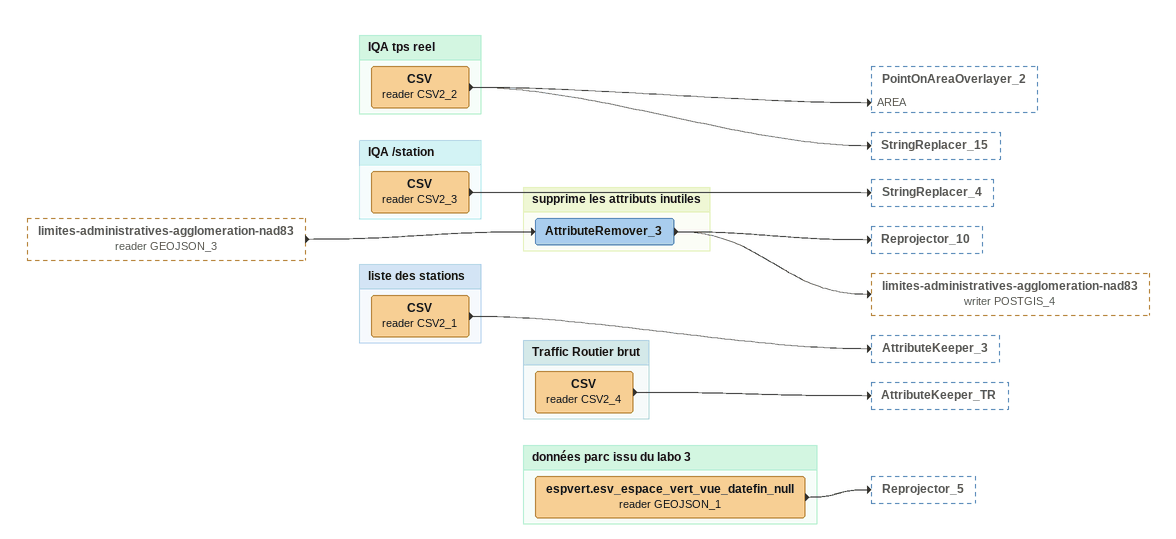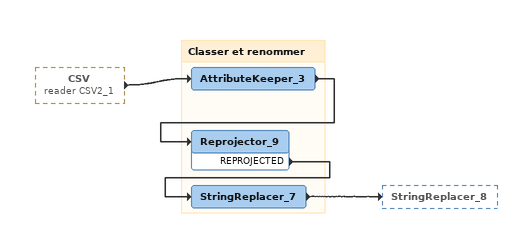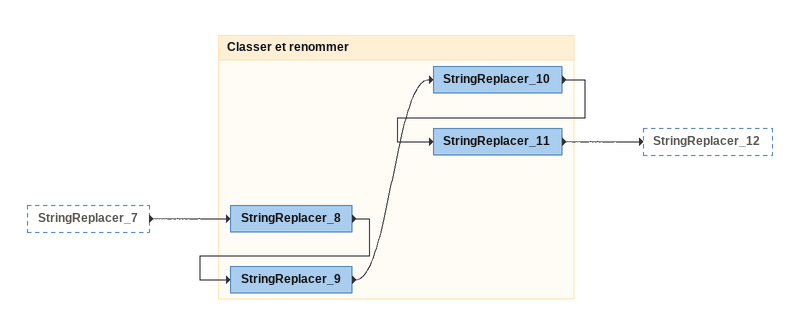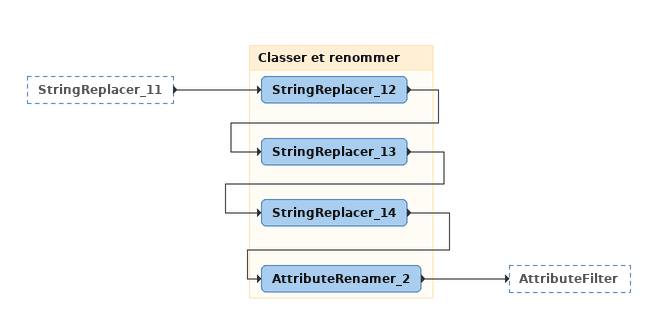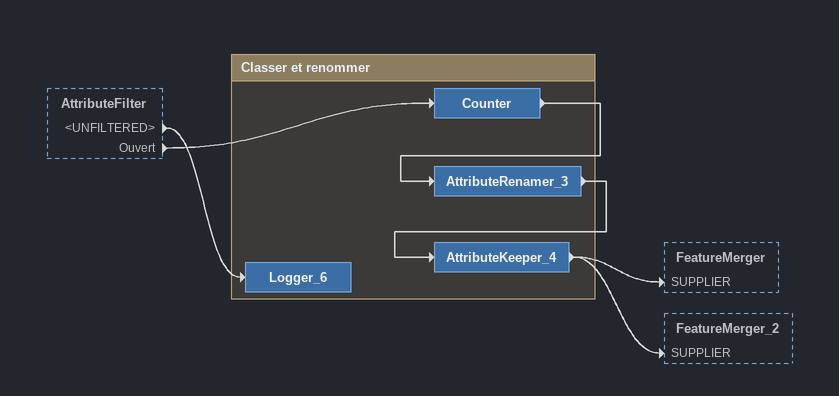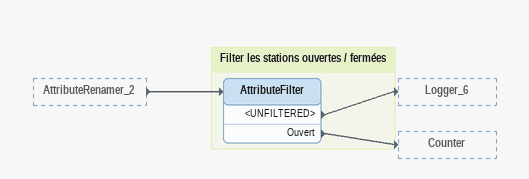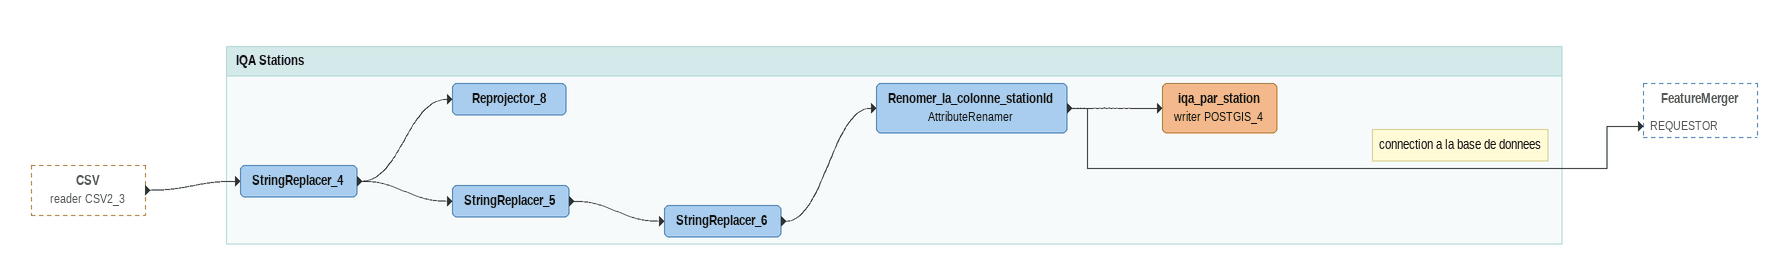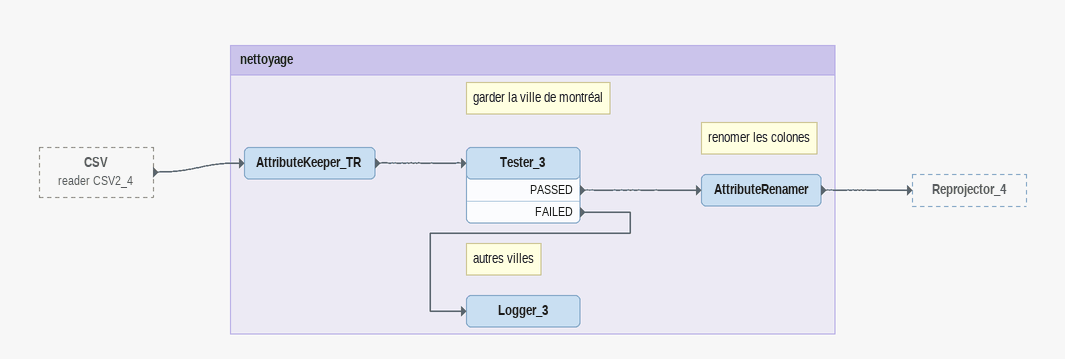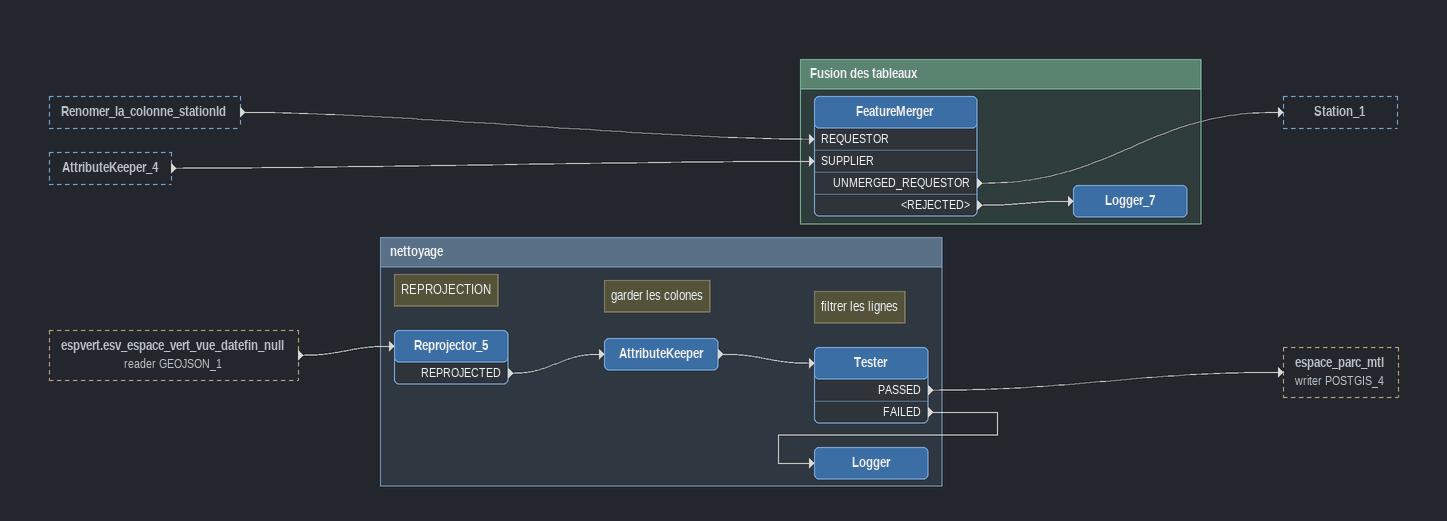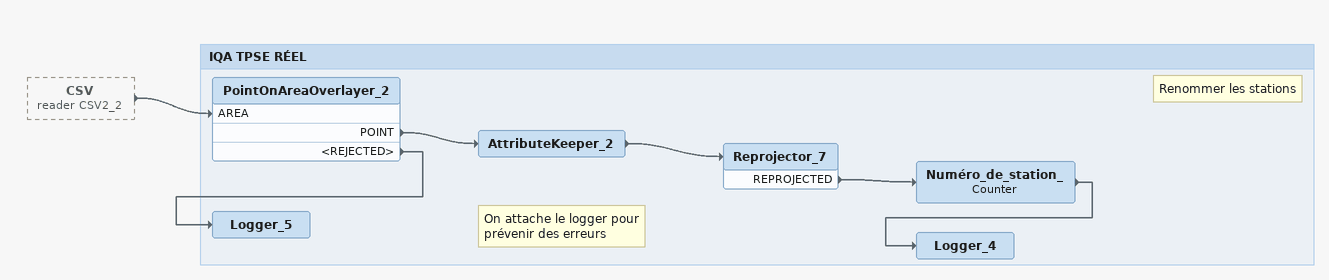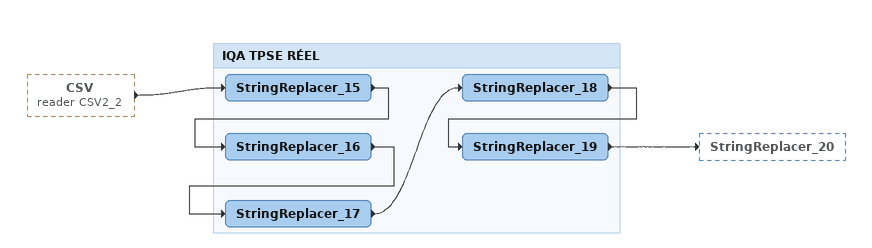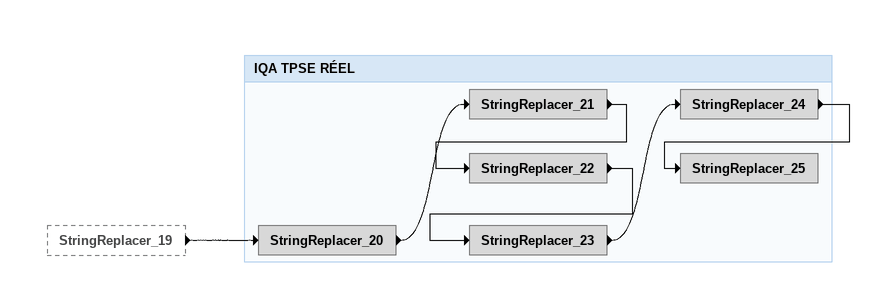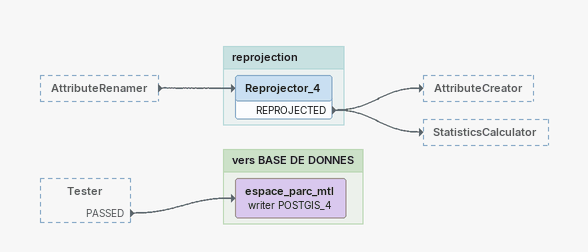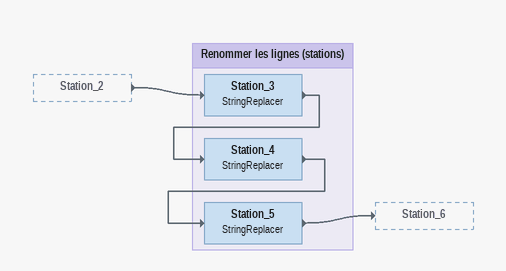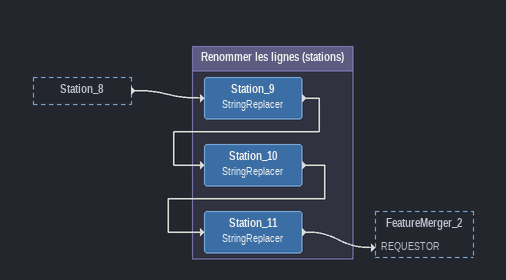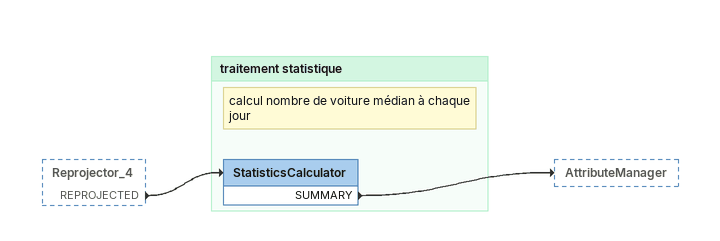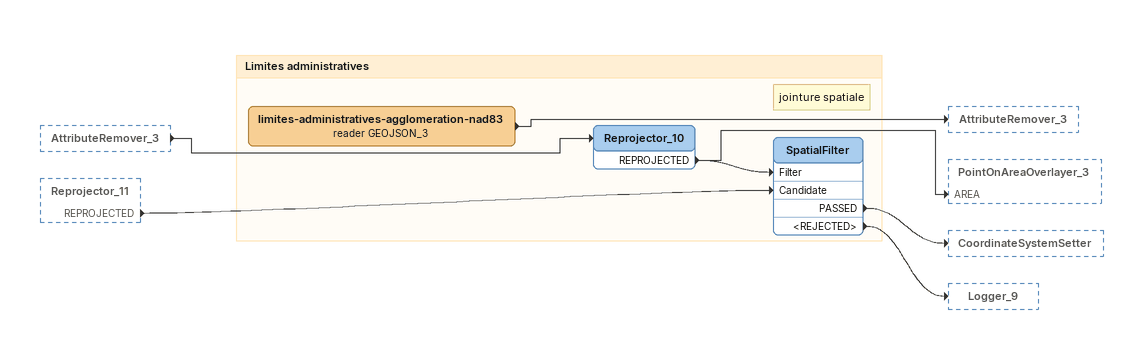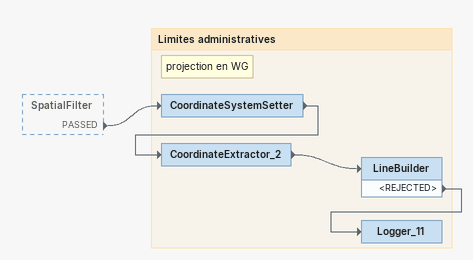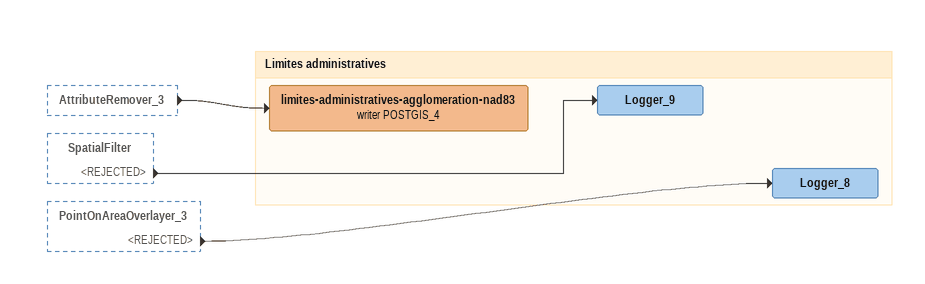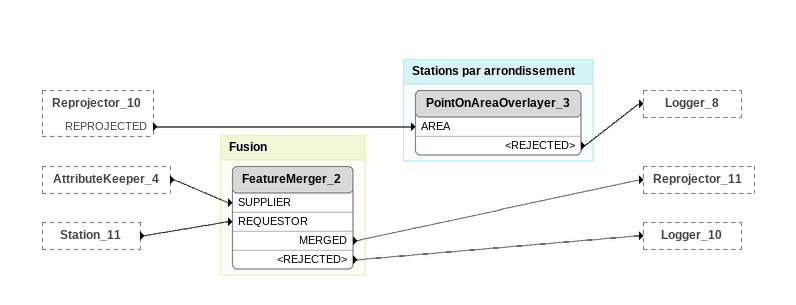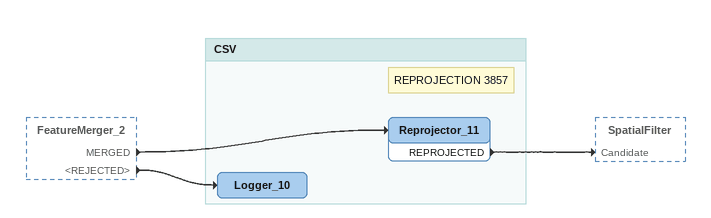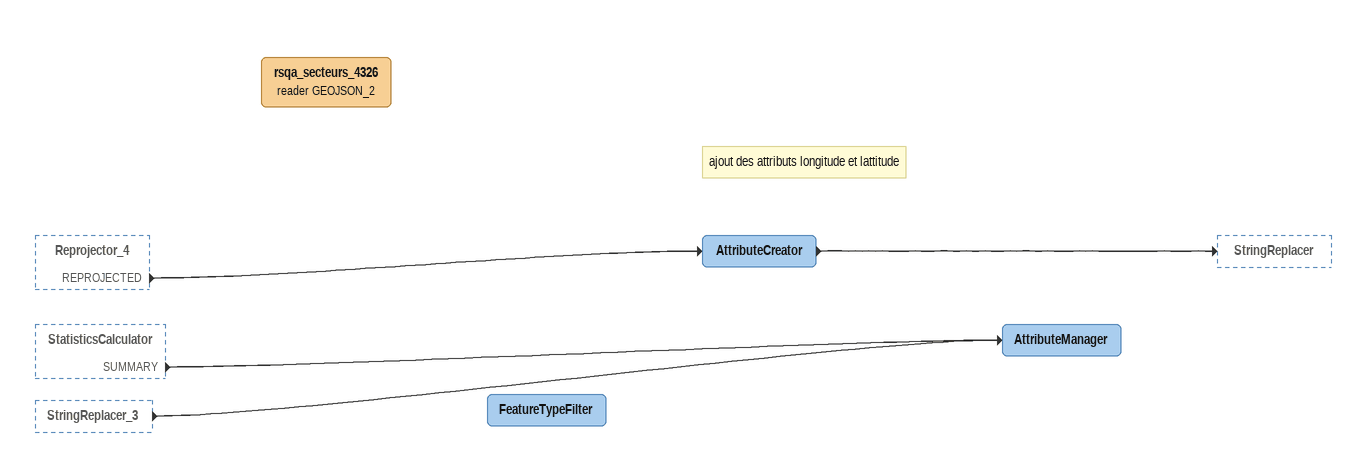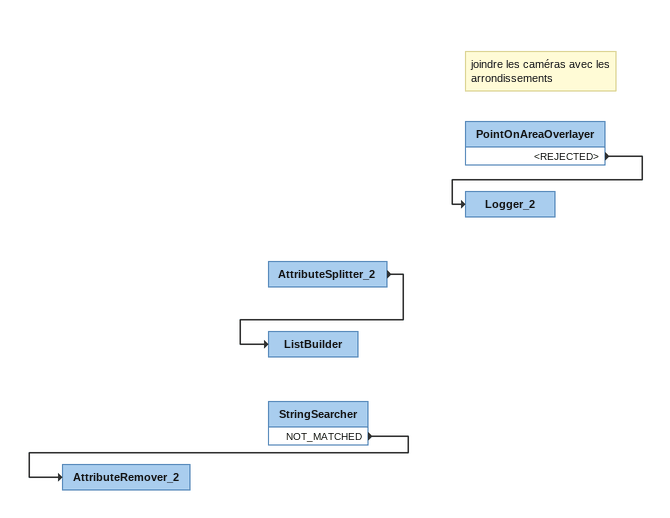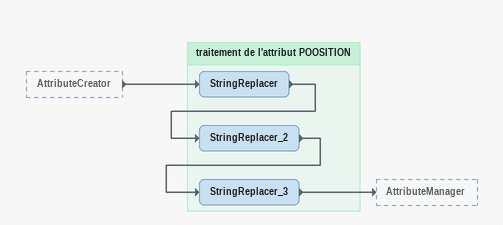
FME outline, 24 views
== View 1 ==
limites-administratives-agglomeration-nad83 (reader GEOJSON_3) [outside]
    -> AttributeRemover_3

Bookmark: IQA tps reel
CSV (reader CSV2_2)
    -> PointOnAreaOverlayer_2 [AREA]
    -> StringReplacer_15

Bookmark: IQA /station
CSV (reader CSV2_3)
    -> StringReplacer_4

Bookmark: supprime les attributs inutiles
AttributeRemover_3
    -> Reprojector_10
    -> limites-administratives-agglomeration-nad83 (writer POSTGIS_4)

Bookmark: liste des stations
CSV (reader CSV2_1)
    -> AttributeKeeper_3

Bookmark: Traffic Routier brut
CSV (reader CSV2_4)
    -> AttributeKeeper_TR

Bookmark: données parc issu du labo 3
espvert.esv_espace_vert_vue_datefin_null (reader GEOJSON_1)
    -> Reprojector_5

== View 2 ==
CSV (reader CSV2_1) [outside]
    -> AttributeKeeper_3

Bookmark: Classer et renommer
AttributeKeeper_3
    -> Reprojector_9
Reprojector_9
    REPROJECTED -> StringReplacer_7
StringReplacer_7
    -> StringReplacer_8

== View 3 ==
StringReplacer_7 [outside]
    -> StringReplacer_8

Bookmark: Classer et renommer
StringReplacer_8
    -> StringReplacer_9
StringReplacer_9
    -> StringReplacer_10
StringReplacer_10
    -> StringReplacer_11
StringReplacer_11
    -> StringReplacer_12

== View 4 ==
StringReplacer_11 [outside]
    -> StringReplacer_12

Bookmark: Classer et renommer
StringReplacer_12
    -> StringReplacer_13
StringReplacer_13
    -> StringReplacer_14
StringReplacer_14
    -> AttributeRenamer_2
AttributeRenamer_2
    -> AttributeFilter

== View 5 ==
AttributeFilter [outside]
    <UNFILTERED> -> Logger_6
    Ouvert -> Counter

Bookmark: Classer et renommer
Counter
    -> AttributeRenamer_3
AttributeRenamer_3
    -> AttributeKeeper_4
AttributeKeeper_4
    -> FeatureMerger [SUPPLIER]
    -> FeatureMerger_2 [SUPPLIER]
Logger_6

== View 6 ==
AttributeRenamer_2 [outside]
    -> AttributeFilter

Bookmark: Filter les stations ouvertes / fermées
AttributeFilter
    <UNFILTERED> -> Logger_6
    Ouvert -> Counter

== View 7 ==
CSV (reader CSV2_3) [outside]
    -> StringReplacer_4

Bookmark: IQA Stations
StringReplacer_4
    -> Reprojector_8
    -> StringReplacer_5
Reprojector_8
StringReplacer_5
    -> StringReplacer_6
StringReplacer_6
    -> Renomer_la_colonne_stationld
Renomer_la_colonne_stationld: AttributeRenamer
    -> FeatureMerger [REQUESTOR]
    -> iqa_par_station (writer POSTGIS_4)
Note: connection a la base de donnees
iqa_par_station (writer POSTGIS_4)

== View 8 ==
CSV (reader CSV2_4) [outside]
    -> AttributeKeeper_TR

Bookmark: nettoyage
AttributeKeeper_TR
    -> Tester_3
Note: garder la ville de montréal
Tester_3
    PASSED -> AttributeRenamer
    FAILED -> Logger_3
Note: renomer les colones
AttributeRenamer
    -> Reprojector_4
Note: autres villes
Logger_3

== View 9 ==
Renomer_la_colonne_stationld [outside]
    -> FeatureMerger [REQUESTOR]
AttributeKeeper_4 [outside]
    -> FeatureMerger [SUPPLIER]
espvert.esv_espace_vert_vue_datefin_null (reader GEOJSON_1) [outside]
    -> Reprojector_5

Bookmark: Fusion des tableaux
FeatureMerger
    UNMERGED_REQUESTOR -> Station_1
    <REJECTED> -> Logger_7
Logger_7

Bookmark: nettoyage
Note: REPROJECTION
Reprojector_5
    REPROJECTED -> AttributeKeeper
Note: garder les colones
AttributeKeeper
    -> Tester
Note: filtrer les lignes
Tester
    PASSED -> espace_parc_mtl (writer POSTGIS_4)
    FAILED -> Logger
Logger

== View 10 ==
CSV (reader CSV2_2) [outside]
    -> PointOnAreaOverlayer_2 [AREA]

Bookmark: IQA TPSE RÉEL
PointOnAreaOverlayer_2
    POINT -> AttributeKeeper_2
    <REJECTED> -> Logger_5
AttributeKeeper_2
    -> Reprojector_7
Reprojector_7
    REPROJECTED -> Numéro_de_station_
Note: Renommer les stations
Numéro_de_station_: Counter
    -> Logger_4
Logger_4
Note: On attache le logger pour prévenir des erreurs
Logger_5

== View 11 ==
CSV (reader CSV2_2) [outside]
    -> StringReplacer_15

Bookmark: IQA TPSE RÉEL
StringReplacer_15
    -> StringReplacer_16
StringReplacer_16
    -> StringReplacer_17
StringReplacer_17
    -> StringReplacer_18
StringReplacer_18
    -> StringReplacer_19
StringReplacer_19
    -> StringReplacer_20

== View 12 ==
StringReplacer_19 [outside]
    -> StringReplacer_20

Bookmark: IQA TPSE RÉEL
StringReplacer_20
    -> StringReplacer_21
StringReplacer_21
    -> StringReplacer_22
StringReplacer_22
    -> StringReplacer_23
StringReplacer_23
    -> StringReplacer_24
StringReplacer_24
    -> StringReplacer_25
StringReplacer_25

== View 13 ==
AttributeRenamer [outside]
    -> Reprojector_4
Tester [outside]
    PASSED -> espace_parc_mtl (writer POSTGIS_4)

Bookmark: reprojection
Reprojector_4
    REPROJECTED -> AttributeCreator
    REPROJECTED -> StatisticsCalculator

Bookmark: vers BASE DE DONNES
espace_parc_mtl (writer POSTGIS_4)

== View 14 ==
Station_2 [outside]
    -> Station_3

Bookmark: Renommer les lignes (stations)
Station_3: StringReplacer
    -> Station_4
Station_4: StringReplacer
    -> Station_5
Station_5: StringReplacer
    -> Station_6

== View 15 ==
Station_8 [outside]
    -> Station_9

Bookmark: Renommer les lignes (stations)
Station_9: StringReplacer
    -> Station_10
Station_10: StringReplacer
    -> Station_11
Station_11: StringReplacer
    -> FeatureMerger_2 [REQUESTOR]

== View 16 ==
Reprojector_4 [outside]
    REPROJECTED -> StatisticsCalculator

Bookmark: traitement statistique
Note: calcul nombre de voiture médian à chaque jour
StatisticsCalculator
    SUMMARY -> AttributeManager

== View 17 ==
AttributeRemover_3 [outside]
    -> Reprojector_10
Reprojector_11 [outside]
    REPROJECTED -> SpatialFilter [Candidate]

Bookmark: Limites administratives
limites-administratives-agglomeration-nad83 (reader GEOJSON_3)
    -> AttributeRemover_3
Reprojector_10
    REPROJECTED -> PointOnAreaOverlayer_3 [AREA]
    REPROJECTED -> SpatialFilter [Filter]
Note: jointure spatiale
SpatialFilter
    PASSED -> CoordinateSystemSetter
    <REJECTED> -> Logger_9

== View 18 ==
SpatialFilter [outside]
    PASSED -> CoordinateSystemSetter

Bookmark: Limites administratives
Note: projection en WG
CoordinateSystemSetter
    -> CoordinateExtractor_2
CoordinateExtractor_2
    -> LineBuilder
LineBuilder
    <REJECTED> -> Logger_11
Logger_11

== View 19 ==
AttributeRemover_3 [outside]
    -> limites-administratives-agglomeration-nad83 (writer POSTGIS_4)
SpatialFilter [outside]
    <REJECTED> -> Logger_9
PointOnAreaOverlayer_3 [outside]
    <REJECTED> -> Logger_8

Bookmark: Limites administratives
Logger_8
limites-administratives-agglomeration-nad83 (writer POSTGIS_4)
Logger_9

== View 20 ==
Reprojector_10 [outside]
    REPROJECTED -> PointOnAreaOverlayer_3 [AREA]
AttributeKeeper_4 [outside]
    -> FeatureMerger_2 [SUPPLIER]
Station_11 [outside]
    -> FeatureMerger_2 [REQUESTOR]

Bookmark: Stations par arrondissement
PointOnAreaOverlayer_3
    <REJECTED> -> Logger_8

Bookmark: Fusion
FeatureMerger_2
    MERGED -> Reprojector_11
    <REJECTED> -> Logger_10

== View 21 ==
FeatureMerger_2 [outside]
    MERGED -> Reprojector_11
    <REJECTED> -> Logger_10

Bookmark: CSV
Note: REPROJECTION 3857
Reprojector_11
    REPROJECTED -> SpatialFilter [Candidate]
Logger_10

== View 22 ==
Reprojector_4 [outside]
    REPROJECTED -> AttributeCreator
StatisticsCalculator [outside]
    SUMMARY -> AttributeManager
StringReplacer_3 [outside]
    -> AttributeManager
rsqa_secteurs_4326 (reader GEOJSON_2)
Note: ajout des attributs longitude et lattitude
AttributeCreator
    -> StringReplacer
AttributeManager
FeatureTypeFilter

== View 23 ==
StringSearcher
    NOT_MATCHED -> AttributeRemover_2
AttributeRemover_2
AttributeSplitter_2
    -> ListBuilder
ListBuilder
Note: joindre les caméras avec les arrondissements
PointOnAreaOverlayer
    <REJECTED> -> Logger_2
Logger_2

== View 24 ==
AttributeCreator [outside]
    -> StringReplacer

Bookmark: traitement de l'attribut POOSITION
StringReplacer
    -> StringReplacer_2
StringReplacer_2
    -> StringReplacer_3
StringReplacer_3
    -> AttributeManager
